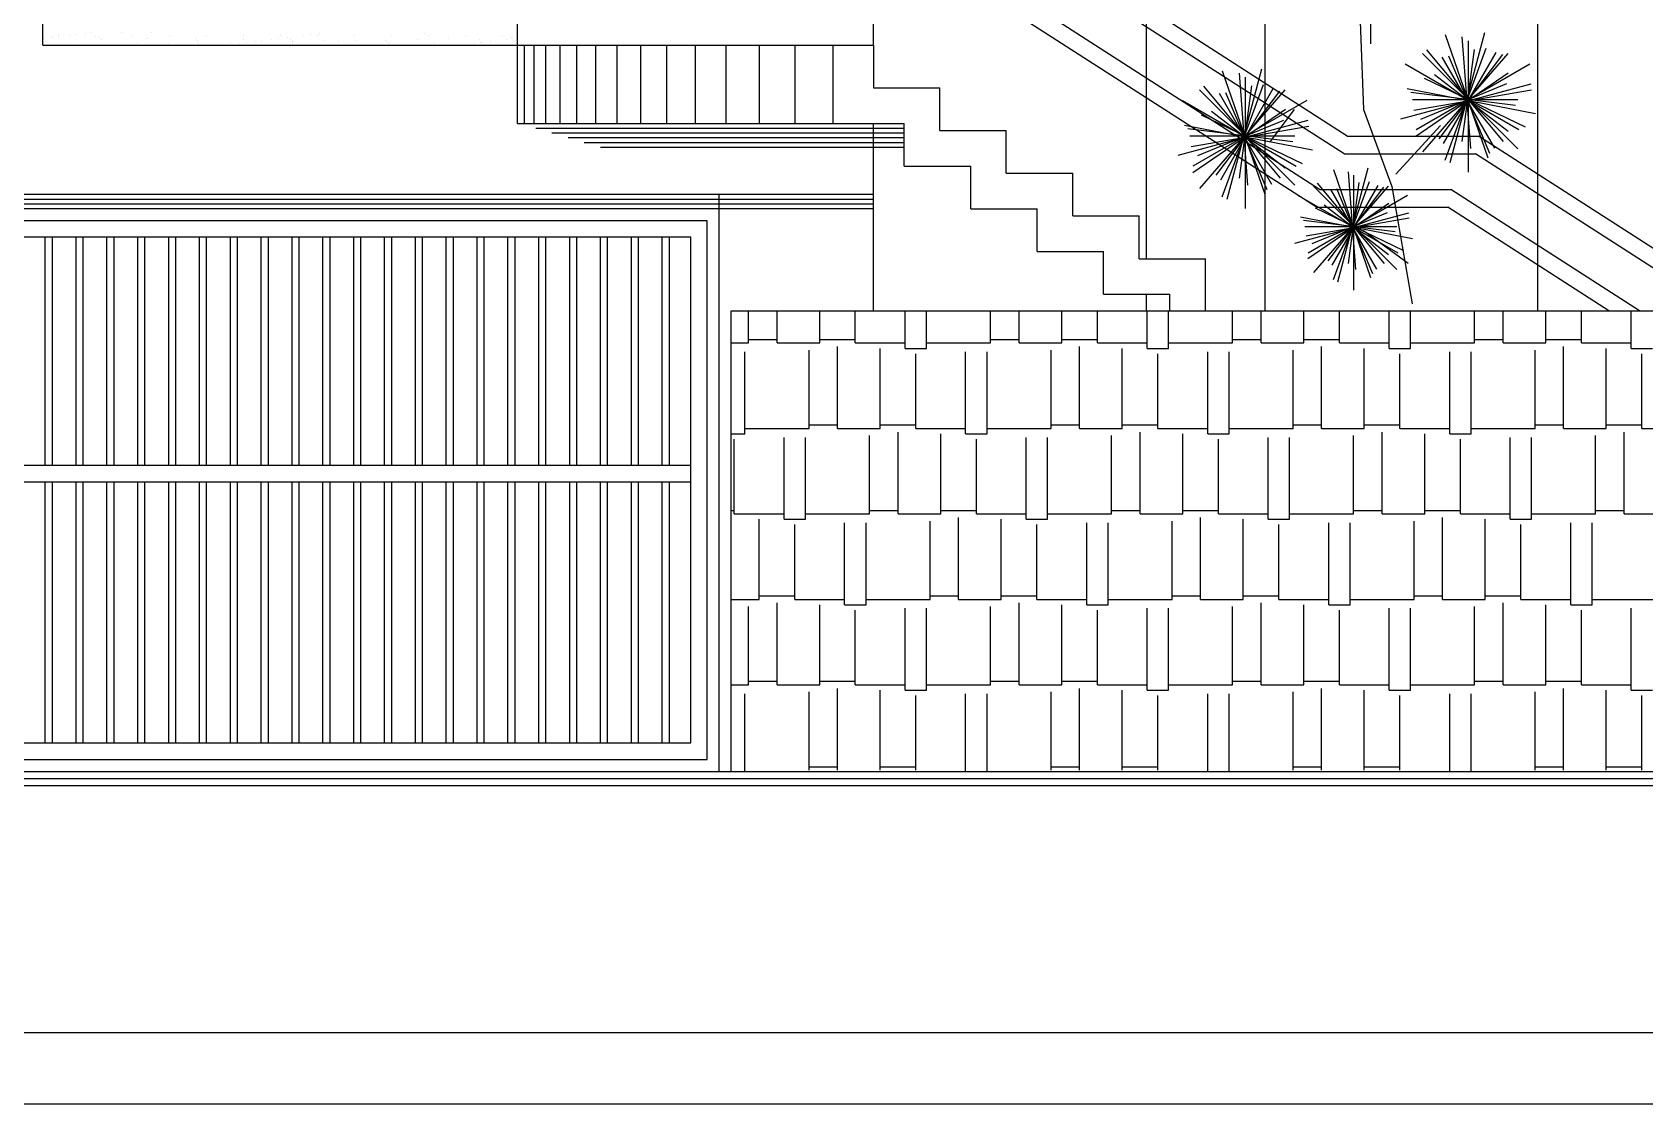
# Model space of a CAD drawing. Header units: millimetres. Extents: x 2200 to 2403, y 2380 to 2511.
# Drawn here: x 2333.25 to 2340.04, y 2464.37 to 2468.88 of the extents above; entities that cross this region are included whole.
import ezdxf

# ---------------------------------------------------------------- set-up
doc = ezdxf.new("R2010")
doc.units = ezdxf.units.MM

# ---------------------------------------------------------------- blocks, each defined once
blk = doc.blocks.new('*X864')
at = {"color": 0}
for p, q in [((-69.4854, 4.1862), (-69.4854, 4.1862)), ((-69.4839, 4.1603), (-69.4839, 4.1603)), ((-69.4503, 4.1953), (-69.4503, 4.1953)), ((-69.4448, 4.1915), (-69.4448, 4.1915)), ((-69.4236, 4.2065), (-69.4236, 4.2065)), ((-69.4219, 4.1967), (-69.4219, 4.1967)), ((-69.3769, 4.2005), (-69.3769, 4.2005)), ((-69.3531, 4.1619), (-69.3531, 4.1619)), ((-69.3508, 4.2039), (-69.3508, 4.2039)), ((-69.3102, 4.2093), (-69.3102, 4.2093)), ((-69.2886, 4.2114), (-69.2886, 4.2114)), ((-69.2662, 4.197), (-69.2662, 4.197)), ((-69.2502, 4.1936), (-69.2502, 4.1936)), ((-69.241, 4.1851), (-69.241, 4.1851)), ((-69.2251, 4.1613), (-69.2251, 4.1613)), ((-69.1577, 4.2131), (-69.1577, 4.2131)), ((-69.1104, 4.1973), (-69.1104, 4.1973)), ((-69.0901, 4.1662), (-69.0901, 4.1662)), ((-69.0472, 4.1892), (-69.0472, 4.1892)), ((-69.0298, 4.2125), (-69.0298, 4.2125)), ((-68.9592, 4.1679), (-68.9592, 4.1679)), ((-68.9547, 4.1976), (-68.9547, 4.1976)), ((-68.8471, 4.1874), (-68.8471, 4.1874)), ((-68.8379, 4.179), (-68.8379, 4.179)), ((-68.8313, 4.1672), (-68.8313, 4.1672)), ((-68.799, 4.1979), (-68.799, 4.1979)), ((-68.6963, 4.1721), (-68.6963, 4.1721)), ((-68.6578, 4.1657), (-68.6578, 4.1657)), ((-68.6441, 4.183), (-68.6441, 4.183)), ((-68.6433, 4.1982), (-68.6433, 4.1982)), ((-68.6318, 4.1691), (-68.6318, 4.1691)), ((-68.5911, 4.1745), (-68.5911, 4.1745)), ((-68.5654, 4.1738), (-68.5654, 4.1738)), ((-68.5232, 4.1834), (-68.5232, 4.1834)), ((-68.4972, 4.1868), (-68.4972, 4.1868)), ((-68.4876, 4.1984), (-68.4876, 4.1984)), ((-68.4565, 4.1922), (-68.4565, 4.1922)), ((-68.444, 4.1813), (-68.444, 4.1813)), ((-68.4375, 4.1732), (-68.4375, 4.1732)), ((-68.4348, 4.1729), (-68.4348, 4.1729)), ((-68.3886, 4.2011), (-68.3886, 4.2011)), ((-68.3626, 4.2046), (-68.3626, 4.2046)), ((-68.3319, 4.1987), (-68.3319, 4.1987)), ((-68.322, 4.2099), (-68.322, 4.2099)), ((-68.3024, 4.178), (-68.3024, 4.178)), ((-68.241, 4.1769), (-68.241, 4.1769)), ((-68.1762, 4.199), (-68.1762, 4.199)), ((-68.1716, 4.1797), (-68.1716, 4.1797)), ((-68.0437, 4.1791), (-68.0437, 4.1791)), ((-68.0409, 4.1752), (-68.0409, 4.1752)), ((-68.0317, 4.1667), (-68.0317, 4.1667)), ((-68.0205, 4.1993), (-68.0205, 4.1993)), ((-67.9086, 4.184), (-67.9086, 4.184)), ((-67.8814, 4.2106), (-67.8814, 4.2106)), ((-67.8648, 4.1996), (-67.8648, 4.1996)), ((-67.8379, 4.1707), (-67.8379, 4.1707)), ((-67.7777, 4.1856), (-67.7777, 4.1856)), ((-67.7091, 4.1999), (-67.7091, 4.1999)), ((-67.6696, 4.1663), (-67.6696, 4.1663)), ((-67.6498, 4.185), (-67.6498, 4.185)), ((-67.6436, 4.1698), (-67.6436, 4.1698)), ((-67.6379, 4.169), (-67.6379, 4.169)), ((-67.6286, 4.1606), (-67.6286, 4.1606)), ((-67.6029, 4.1751), (-67.6029, 4.1751)), ((-67.5534, 4.2001), (-67.5534, 4.2001)), ((-67.535, 4.1841), (-67.535, 4.1841)), ((-67.5148, 4.1899), (-67.5148, 4.1899)), ((-67.509, 4.1875), (-67.509, 4.1875))]:
    blk.add_line(p, q, dxfattribs=at)

msp = doc.modelspace()

# ---------------------------------------------------------------- linework, layer by layer
for p, q in [((2339.59394, 2467.70758), (2339.59394, 2474.66758)), ((2336.79394, 2468.82758), (2336.79394, 2469.34436)), ((2337.94394, 2468.91758), (2337.94394, 2467.92758)), ((2338.44394, 2468.91758), (2338.44394, 2467.70758)), ((2336.79394, 2467.70758), (2336.79394, 2468.49758)), ((2337.94394, 2467.77758), (2337.94394, 2467.70758)), ((2331.68825, 2465.76758), (2350.14394, 2465.76758)), ((2331.68825, 2465.73758), (2350.14394, 2465.73758)), ((2331.68825, 2465.70758), (2350.14394, 2465.70758)), ((2329.84394, 2464.66758), (2402.78219, 2464.66758))]:
    msp.add_line(p, q)
at = {"color": 1}
for p, q in [((2333.29394, 2468.82758), (2333.29394, 2470.94758)), ((2335.29394, 2468.82758), (2335.29394, 2469.72758)), ((2338.7906, 2468.44401), (2336.79394, 2469.72758)), ((2338.77781, 2468.36901), (2336.77338, 2469.65758)), ((2338.67393, 2468.21901), (2336.79394, 2469.42758)), ((2338.66115, 2468.14401), (2336.77338, 2469.35758)), ((2333.29394, 2468.82758), (2336.79394, 2468.82758)), ((2335.29394, 2468.49758), (2335.29394, 2468.82758)), ((2336.79394, 2468.82758), (2336.79394, 2468.64758)), ((2336.79394, 2468.64758), (2337.07394, 2468.64758)), ((2337.07394, 2468.46758), (2337.07394, 2468.64758)), ((2335.29394, 2468.49758), (2336.92394, 2468.49758)), ((2336.92394, 2468.31758), (2336.92394, 2468.49758)), ((2337.07394, 2468.46758), (2337.35394, 2468.46758)), ((2337.35394, 2468.28758), (2337.35394, 2468.46758)), ((2338.7906, 2468.44401), (2339.34437, 2468.44401)), ((2340.66394, 2467.59572), (2339.34437, 2468.44401)), ((2336.92394, 2468.31758), (2337.20394, 2468.31758)), ((2337.20394, 2468.13758), (2337.20394, 2468.31758)), ((2338.77781, 2468.36901), (2339.33159, 2468.36901)), ((2340.59394, 2467.5575), (2339.33159, 2468.36901)), ((2337.35394, 2468.28758), (2337.63394, 2468.28758)), ((2337.63394, 2468.10758), (2337.63394, 2468.28758)), ((2338.67393, 2468.21901), (2339.22771, 2468.21901)), ((2340.02327, 2467.70758), (2339.22771, 2468.21901)), ((2337.20394, 2468.13758), (2337.48394, 2468.13758)), ((2337.48394, 2467.95758), (2337.48394, 2468.13758)), ((2337.63394, 2468.10758), (2337.91394, 2468.10758)), ((2337.91394, 2467.92758), (2337.91394, 2468.10758)), ((2338.66115, 2468.14401), (2339.21493, 2468.14401)), ((2339.89383, 2467.70758), (2339.21493, 2468.14401)), ((2337.48394, 2467.95758), (2337.76394, 2467.95758)), ((2337.76394, 2467.77758), (2337.76394, 2467.95758)), ((2337.91394, 2467.92758), (2338.19394, 2467.92758)), ((2338.19394, 2467.70758), (2338.19394, 2467.92758)), ((2337.76394, 2467.77758), (2338.04394, 2467.77758)), ((2338.04394, 2467.70758), (2338.04394, 2467.77758)), ((2329.24394, 2464.36758), (2403.08219, 2464.36758))]:
    msp.add_line(p, q, dxfattribs=at)
at = {"color": 4}
for p, q in [((2338.88925, 2469.52428), (2338.88925, 2468.83233)), ((2338.84241, 2469.00011), (2338.85949, 2468.55639)), ((2339.38426, 2468.35129), (2339.20477, 2468.87074)), ((2339.22421, 2468.33225), (2339.37094, 2468.88076)), ((2339.31128, 2468.39115), (2339.2758, 2468.8621)), ((2335.32394, 2468.49758), (2335.32394, 2468.82758)), ((2335.36394, 2468.49758), (2335.36394, 2468.82758)), ((2335.41394, 2468.49758), (2335.41394, 2468.82758)), ((2335.47394, 2468.49758), (2335.47394, 2468.82758)), ((2335.54394, 2468.49758), (2335.54394, 2468.82758)), ((2335.62394, 2468.49758), (2335.62394, 2468.82758)), ((2335.71394, 2468.49758), (2335.71394, 2468.82758)), ((2335.81394, 2468.49758), (2335.81394, 2468.82758)), ((2335.92394, 2468.49758), (2335.92394, 2468.82758)), ((2336.04394, 2468.49758), (2336.04394, 2468.82758)), ((2336.17394, 2468.49758), (2336.17394, 2468.82758)), ((2336.31394, 2468.49758), (2336.31394, 2468.82758)), ((2336.46394, 2468.49758), (2336.46394, 2468.82758)), ((2336.62394, 2468.49758), (2336.62394, 2468.82758)), ((2339.10769, 2468.79225), (2339.50935, 2468.39092)), ((2339.4678, 2468.79225), (2339.10769, 2468.37708)), ((2339.44884, 2468.42088), (2339.12635, 2468.80728)), ((2339.17822, 2468.43263), (2339.44615, 2468.78754)), ((2339.41731, 2468.79601), (2339.1957, 2468.41218)), ((2339.37525, 2468.81338), (2339.20186, 2468.34089)), ((2339.27592, 2468.42061), (2339.32761, 2468.80939)), ((2339.3, 2468.84601), (2339.3, 2468.29246)), ((2338.44498, 2468.1977), (2338.26549, 2468.71714)), ((2338.28492, 2468.17865), (2338.43165, 2468.72716)), ((2339.51472, 2468.46973), (2339.03533, 2468.74651)), ((2339.08149, 2468.47191), (2339.56088, 2468.74869)), ((2339.41277, 2468.39313), (2339.19116, 2468.77697)), ((2339.21762, 2468.78189), (2339.39101, 2468.37239)), ((2338.50956, 2468.26728), (2338.18706, 2468.65368)), ((2338.43596, 2468.65979), (2338.26257, 2468.18729)), ((2338.372, 2468.23755), (2338.33651, 2468.7085)), ((2338.33663, 2468.26701), (2338.38833, 2468.65579)), ((2338.36071, 2468.69242), (2338.36071, 2468.13886)), ((2339.56432, 2468.66316), (2339.01593, 2468.51597)), ((2339.46977, 2468.70912), (2339.07965, 2468.44291)), ((2339.46194, 2468.66376), (2339.0994, 2468.51414)), ((2339.11516, 2468.68739), (2339.54076, 2468.48264)), ((2339.15835, 2468.70329), (2339.4692, 2468.46413)), ((2338.57544, 2468.31613), (2338.09605, 2468.59291)), ((2338.1422, 2468.31831), (2338.6216, 2468.59509)), ((2338.52851, 2468.63865), (2338.1684, 2468.22348)), ((2338.1684, 2468.63865), (2338.57006, 2468.23732)), ((2338.23893, 2468.27904), (2338.50687, 2468.63394)), ((2338.47348, 2468.23954), (2338.25188, 2468.62337)), ((2338.47802, 2468.64242), (2338.25642, 2468.25858)), ((2338.27833, 2468.62829), (2338.45173, 2468.21879)), ((2339.04415, 2468.64411), (2339.58375, 2468.53983)), ((2339.50038, 2468.57313), (2339.05905, 2468.62772)), ((2339.06613, 2468.59851), (2339.50935, 2468.59851)), ((2339.07212, 2468.5534), (2339.56801, 2468.63948)), ((2338.53048, 2468.55552), (2338.14037, 2468.28931)), ((2338.17588, 2468.53379), (2338.60147, 2468.32904)), ((2338.21907, 2468.54969), (2338.52992, 2468.31053)), ((2338.4667, 2468.41986), (2338.56916, 2468.55639)), ((2338.85949, 2468.55639), (2338.97903, 2468.23213)), ((2335.37096, 2468.47758), (2336.92394, 2468.47758)), ((2335.43908, 2468.45758), (2336.92394, 2468.45758)), ((2338.62504, 2468.50956), (2338.07664, 2468.36237)), ((2338.10487, 2468.49051), (2338.64447, 2468.38623)), ((2338.56109, 2468.41954), (2338.11977, 2468.47412)), ((2338.12685, 2468.44491), (2338.57006, 2468.44491)), ((2338.13284, 2468.3998), (2338.62872, 2468.48588)), ((2338.52266, 2468.51016), (2338.16011, 2468.36054)), ((2339.18397, 2468.48812), (2338.99611, 2468.28333)), ((2335.5072, 2468.43758), (2336.92394, 2468.43758)), ((2335.57533, 2468.41758), (2336.92394, 2468.41758)), ((2335.64345, 2468.39758), (2336.92394, 2468.39758)), ((2338.75082, 2467.83035), (2338.8792, 2468.3103)), ((2338.94737, 2467.9079), (2338.66519, 2468.24601)), ((2338.88298, 2468.25135), (2338.73126, 2467.83792)), ((2338.89087, 2467.84702), (2338.73381, 2468.30154)), ((2338.82701, 2467.8819), (2338.79596, 2468.29398)), ((2338.79606, 2467.90767), (2338.8413, 2468.24785)), ((2338.81713, 2468.2799), (2338.81713, 2467.79554)), ((2336.79394, 2468.19758), (2332.69394, 2468.19758)), ((2336.79394, 2468.17758), (2332.69394, 2468.17758)), ((2336.14394, 2465.76758), (2336.14394, 2468.19758)), ((2339.00502, 2467.95065), (2338.58555, 2468.19283)), ((2338.62594, 2467.95256), (2339.04541, 2468.19474)), ((2338.64886, 2468.23286), (2339.00031, 2467.88169)), ((2338.96396, 2468.23286), (2338.64886, 2467.86958)), ((2338.71057, 2467.91819), (2338.94502, 2468.22874)), ((2338.91581, 2467.88363), (2338.7219, 2468.21949)), ((2338.91978, 2468.23615), (2338.72587, 2467.9003)), ((2338.74505, 2468.22379), (2338.89677, 2467.86548)), ((2338.97903, 2468.23213), (2339.06442, 2467.7372)), ((2336.79394, 2468.15758), (2332.69394, 2468.15758)), ((2336.79394, 2468.13758), (2332.69394, 2468.13758)), ((2339.04841, 2468.1199), (2338.56857, 2467.99111)), ((2338.96568, 2468.16011), (2338.62433, 2467.92719)), ((2338.95884, 2468.12043), (2338.64161, 2467.98951)), ((2338.6554, 2468.1411), (2339.0278, 2467.96195)), ((2338.69319, 2468.15501), (2338.96518, 2467.94575)), ((2336.09394, 2468.08758), (2332.74394, 2468.08758)), ((2336.09394, 2465.81758), (2336.09394, 2468.08758)), ((2338.59327, 2468.10324), (2339.06542, 2468.01199)), ((2338.99246, 2468.04113), (2338.6063, 2468.08889)), ((2338.6125, 2468.06333), (2339.00031, 2468.06333)), ((2338.61774, 2468.02386), (2339.05164, 2468.09918)), ((2339.04735, 2467.90786), (2338.85949, 2468.0444)), ((2336.02394, 2468.01758), (2332.81394, 2468.01758)), ((2333.30394, 2467.05758), (2333.30394, 2468.01758)), ((2333.33394, 2467.05758), (2333.33394, 2468.01758)), ((2333.43394, 2467.05758), (2333.43394, 2468.01758)), ((2333.46394, 2467.05758), (2333.46394, 2468.01758)), ((2333.56394, 2467.05758), (2333.56394, 2468.01758)), ((2333.59394, 2467.05758), (2333.59394, 2468.01758)), ((2333.69394, 2467.05758), (2333.69394, 2468.01758)), ((2333.72394, 2467.05758), (2333.72394, 2468.01758)), ((2333.82394, 2467.05758), (2333.82394, 2468.01758)), ((2333.85394, 2467.05758), (2333.85394, 2468.01758)), ((2333.95394, 2467.05758), (2333.95394, 2468.01758)), ((2333.98394, 2467.05758), (2333.98394, 2468.01758)), ((2334.08394, 2467.05758), (2334.08394, 2468.01758)), ((2334.11394, 2467.05758), (2334.11394, 2468.01758)), ((2334.21394, 2467.05758), (2334.21394, 2468.01758)), ((2334.24394, 2467.05758), (2334.24394, 2468.01758)), ((2334.34394, 2467.05758), (2334.34394, 2468.01758)), ((2334.37394, 2467.05758), (2334.37394, 2468.01758)), ((2334.47394, 2467.05758), (2334.47394, 2468.01758)), ((2334.50394, 2467.05758), (2334.50394, 2468.01758)), ((2334.60394, 2467.05758), (2334.60394, 2468.01758)), ((2334.63394, 2467.05758), (2334.63394, 2468.01758)), ((2334.73394, 2467.05758), (2334.73394, 2468.01758)), ((2334.76394, 2467.05758), (2334.76394, 2468.01758)), ((2334.86394, 2467.05758), (2334.86394, 2468.01758)), ((2334.89394, 2467.05758), (2334.89394, 2468.01758)), ((2334.99394, 2467.05758), (2334.99394, 2468.01758)), ((2335.02394, 2467.05758), (2335.02394, 2468.01758)), ((2335.12394, 2467.05758), (2335.12394, 2468.01758)), ((2335.15394, 2467.05758), (2335.15394, 2468.01758)), ((2335.25394, 2467.05758), (2335.25394, 2468.01758)), ((2335.28394, 2467.05758), (2335.28394, 2468.01758)), ((2335.38394, 2467.05758), (2335.38394, 2468.01758)), ((2335.41394, 2467.05758), (2335.41394, 2468.01758)), ((2335.51394, 2467.05758), (2335.51394, 2468.01758)), ((2335.54394, 2467.05758), (2335.54394, 2468.01758)), ((2335.64394, 2467.05758), (2335.64394, 2468.01758)), ((2335.67394, 2467.05758), (2335.67394, 2468.01758)), ((2335.77394, 2467.05758), (2335.77394, 2468.01758)), ((2335.80394, 2467.05758), (2335.80394, 2468.01758)), ((2335.90394, 2467.05758), (2335.90394, 2468.01758)), ((2335.93394, 2467.05758), (2335.93394, 2468.01758)), ((2336.02394, 2465.88758), (2336.02394, 2468.01758)), ((2336.26777, 2467.57239), (2336.26777, 2467.70758)), ((2336.38777, 2467.57239), (2336.38777, 2467.70758)), ((2336.56777, 2467.57239), (2336.56777, 2467.70758)), ((2336.71777, 2467.57239), (2336.71777, 2467.70758)), ((2336.92777, 2467.54989), (2336.92777, 2467.70758)), ((2337.01777, 2467.54989), (2337.01777, 2467.70758)), ((2337.28777, 2467.57239), (2337.28777, 2467.70758)), ((2337.40777, 2467.57239), (2337.40777, 2467.70758)), ((2337.58777, 2467.57239), (2337.58777, 2467.70758)), ((2337.73777, 2467.57239), (2337.73777, 2467.70758)), ((2337.94777, 2467.54989), (2337.94777, 2467.70758)), ((2338.03777, 2467.54989), (2338.03777, 2467.70758)), ((2338.30777, 2467.57239), (2338.30777, 2467.70758)), ((2338.42777, 2467.57239), (2338.42777, 2467.70758)), ((2338.60777, 2467.57239), (2338.60777, 2467.70758)), ((2338.75777, 2467.57239), (2338.75777, 2467.70758)), ((2338.96777, 2467.54989), (2338.96777, 2467.70758)), ((2339.05777, 2467.54989), (2339.05777, 2467.70758)), ((2339.32777, 2467.57239), (2339.32777, 2467.70758)), ((2339.44777, 2467.57239), (2339.44777, 2467.70758)), ((2339.62777, 2467.57239), (2339.62777, 2467.70758)), ((2339.77777, 2467.57239), (2339.77777, 2467.70758)), ((2339.98777, 2467.54989), (2339.98777, 2467.70758)), ((2336.19394, 2467.57239), (2336.26777, 2467.57239)), ((2336.26777, 2467.58739), (2336.38777, 2467.58739)), ((2336.38777, 2467.57239), (2336.56777, 2467.57239)), ((2336.56777, 2467.58739), (2336.71777, 2467.58739)), ((2336.71777, 2467.57239), (2336.92777, 2467.57239)), ((2337.01777, 2467.57239), (2337.28777, 2467.57239)), ((2337.28777, 2467.58739), (2337.40777, 2467.58739)), ((2337.40777, 2467.57239), (2337.58777, 2467.57239)), ((2337.58777, 2467.58739), (2337.73777, 2467.58739)), ((2337.73777, 2467.57239), (2337.94777, 2467.57239)), ((2338.03777, 2467.57239), (2338.30777, 2467.57239)), ((2338.30777, 2467.58739), (2338.42777, 2467.58739)), ((2338.42777, 2467.57239), (2338.60777, 2467.57239)), ((2338.60777, 2467.58739), (2338.75777, 2467.58739)), ((2338.75777, 2467.57239), (2338.96777, 2467.57239)), ((2339.05777, 2467.57239), (2339.32777, 2467.57239)), ((2339.32777, 2467.58739), (2339.44777, 2467.58739)), ((2339.44777, 2467.57239), (2339.62777, 2467.57239)), ((2339.62777, 2467.58739), (2339.77777, 2467.58739)), ((2339.77777, 2467.57239), (2339.98777, 2467.57239)), ((2336.25277, 2467.18989), (2336.25277, 2467.53489)), ((2336.52277, 2467.21239), (2336.52277, 2467.54239)), ((2336.64277, 2467.21239), (2336.64277, 2467.55739)), ((2336.82277, 2467.21239), (2336.82277, 2467.54989)), ((2336.92777, 2467.54989), (2337.01777, 2467.54989)), ((2336.97277, 2467.21239), (2336.97277, 2467.52739)), ((2337.18277, 2467.18989), (2337.18277, 2467.53489)), ((2337.27277, 2467.18989), (2337.27277, 2467.53489)), ((2337.54277, 2467.21239), (2337.54277, 2467.54239)), ((2337.66277, 2467.21239), (2337.66277, 2467.55739)), ((2337.84277, 2467.21239), (2337.84277, 2467.54989)), ((2337.94777, 2467.54989), (2338.03777, 2467.54989)), ((2337.99277, 2467.21239), (2337.99277, 2467.52739)), ((2338.20277, 2467.18989), (2338.20277, 2467.53489)), ((2338.29277, 2467.18989), (2338.29277, 2467.53489)), ((2338.56277, 2467.21239), (2338.56277, 2467.54239)), ((2338.68277, 2467.21239), (2338.68277, 2467.55739)), ((2338.86277, 2467.21239), (2338.86277, 2467.54989)), ((2338.96777, 2467.54989), (2339.05777, 2467.54989)), ((2339.01277, 2467.21239), (2339.01277, 2467.52739)), ((2339.22277, 2467.18989), (2339.22277, 2467.53489)), ((2339.31277, 2467.18989), (2339.31277, 2467.53489)), ((2339.58277, 2467.21239), (2339.58277, 2467.54239)), ((2339.70277, 2467.21239), (2339.70277, 2467.55739)), ((2339.88277, 2467.21239), (2339.88277, 2467.54989)), ((2339.98777, 2467.54989), (2340.07777, 2467.54989)), ((2340.03277, 2467.21239), (2340.03277, 2467.52739)), ((2336.52277, 2467.22739), (2336.64277, 2467.22739)), ((2336.82277, 2467.22739), (2336.97277, 2467.22739)), ((2337.54277, 2467.22739), (2337.66277, 2467.22739)), ((2337.84277, 2467.22739), (2337.99277, 2467.22739)), ((2338.56277, 2467.22739), (2338.68277, 2467.22739)), ((2338.86277, 2467.22739), (2339.01277, 2467.22739)), ((2339.58277, 2467.22739), (2339.70277, 2467.22739)), ((2339.88277, 2467.22739), (2340.03277, 2467.22739)), ((2336.19394, 2467.18989), (2336.25277, 2467.18989)), ((2336.20777, 2466.85239), (2336.20777, 2467.16739)), ((2336.25277, 2467.21239), (2336.52277, 2467.21239)), ((2336.41777, 2466.82989), (2336.41777, 2467.17489)), ((2336.50777, 2466.82989), (2336.50777, 2467.17489)), ((2336.64277, 2467.21239), (2336.82277, 2467.21239)), ((2336.77777, 2466.85239), (2336.77777, 2467.18239)), ((2336.89777, 2466.85239), (2336.89777, 2467.19739)), ((2336.97277, 2467.21239), (2337.18277, 2467.21239)), ((2337.07777, 2466.85239), (2337.07777, 2467.18989)), ((2337.18277, 2467.18989), (2337.27277, 2467.18989)), ((2337.22777, 2466.85239), (2337.22777, 2467.16739)), ((2337.27277, 2467.21239), (2337.54277, 2467.21239)), ((2337.43777, 2466.82989), (2337.43777, 2467.17489)), ((2337.52777, 2466.82989), (2337.52777, 2467.17489)), ((2337.66277, 2467.21239), (2337.84277, 2467.21239)), ((2337.79777, 2466.85239), (2337.79777, 2467.18239)), ((2337.91777, 2466.85239), (2337.91777, 2467.19739)), ((2337.99277, 2467.21239), (2338.20277, 2467.21239)), ((2338.09777, 2466.85239), (2338.09777, 2467.18989)), ((2338.20277, 2467.18989), (2338.29277, 2467.18989)), ((2338.24777, 2466.85239), (2338.24777, 2467.16739)), ((2338.29277, 2467.21239), (2338.56277, 2467.21239)), ((2338.45777, 2466.82989), (2338.45777, 2467.17489)), ((2338.54777, 2466.82989), (2338.54777, 2467.17489)), ((2338.68277, 2467.21239), (2338.86277, 2467.21239)), ((2338.81777, 2466.85239), (2338.81777, 2467.18239)), ((2338.93777, 2466.85239), (2338.93777, 2467.19739)), ((2339.01277, 2467.21239), (2339.22277, 2467.21239)), ((2339.11777, 2466.85239), (2339.11777, 2467.18989)), ((2339.22277, 2467.18989), (2339.31277, 2467.18989)), ((2339.26777, 2466.85239), (2339.26777, 2467.16739)), ((2339.31277, 2467.21239), (2339.58277, 2467.21239)), ((2339.47777, 2466.82989), (2339.47777, 2467.17489)), ((2339.56777, 2466.82989), (2339.56777, 2467.17489)), ((2339.70277, 2467.21239), (2339.88277, 2467.21239)), ((2339.83777, 2466.85239), (2339.83777, 2467.18239)), ((2339.95777, 2466.85239), (2339.95777, 2467.19739)), ((2340.03277, 2467.21239), (2340.24277, 2467.21239)), ((2332.81394, 2467.05758), (2336.02394, 2467.05758)), ((2332.81394, 2466.98758), (2336.02394, 2466.98758)), ((2333.30394, 2465.88758), (2333.30394, 2466.98758)), ((2333.33394, 2465.88758), (2333.33394, 2466.98758)), ((2333.43394, 2465.88758), (2333.43394, 2466.98758)), ((2333.46394, 2465.88758), (2333.46394, 2466.98758)), ((2333.56394, 2465.88758), (2333.56394, 2466.98758)), ((2333.59394, 2465.88758), (2333.59394, 2466.98758)), ((2333.69394, 2465.88758), (2333.69394, 2466.98758)), ((2333.72394, 2465.88758), (2333.72394, 2466.98758)), ((2333.82394, 2465.88758), (2333.82394, 2466.98758)), ((2333.85394, 2465.88758), (2333.85394, 2466.98758)), ((2333.95394, 2465.88758), (2333.95394, 2466.98758)), ((2333.98394, 2465.88758), (2333.98394, 2466.98758)), ((2334.08394, 2465.88758), (2334.08394, 2466.98758)), ((2334.11394, 2465.88758), (2334.11394, 2466.98758)), ((2334.21394, 2465.88758), (2334.21394, 2466.98758)), ((2334.24394, 2465.88758), (2334.24394, 2466.98758)), ((2334.34394, 2465.88758), (2334.34394, 2466.98758)), ((2334.37394, 2465.88758), (2334.37394, 2466.98758)), ((2334.47394, 2465.88758), (2334.47394, 2466.98758)), ((2334.50394, 2465.88758), (2334.50394, 2466.98758)), ((2334.60394, 2465.88758), (2334.60394, 2466.98758)), ((2334.63394, 2465.88758), (2334.63394, 2466.98758)), ((2334.73394, 2465.88758), (2334.73394, 2466.98758)), ((2334.76394, 2465.88758), (2334.76394, 2466.98758)), ((2334.86394, 2465.88758), (2334.86394, 2466.98758)), ((2334.89394, 2465.88758), (2334.89394, 2466.98758)), ((2334.99394, 2465.88758), (2334.99394, 2466.98758)), ((2335.02394, 2465.88758), (2335.02394, 2466.98758)), ((2335.12394, 2465.88758), (2335.12394, 2466.98758)), ((2335.15394, 2465.88758), (2335.15394, 2466.98758)), ((2335.25394, 2465.88758), (2335.25394, 2466.98758)), ((2335.28394, 2465.88758), (2335.28394, 2466.98758)), ((2335.38394, 2465.88758), (2335.38394, 2466.98758)), ((2335.41394, 2465.88758), (2335.41394, 2466.98758)), ((2335.51394, 2465.88758), (2335.51394, 2466.98758)), ((2335.54394, 2465.88758), (2335.54394, 2466.98758)), ((2335.64394, 2465.88758), (2335.64394, 2466.98758)), ((2335.67394, 2465.88758), (2335.67394, 2466.98758)), ((2335.77394, 2465.88758), (2335.77394, 2466.98758)), ((2335.80394, 2465.88758), (2335.80394, 2466.98758)), ((2335.90394, 2465.88758), (2335.90394, 2466.98758)), ((2335.93394, 2465.88758), (2335.93394, 2466.98758)), ((2336.19394, 2466.86739), (2336.20777, 2466.86739)), ((2336.20777, 2466.85239), (2336.41777, 2466.85239)), ((2336.31277, 2466.49239), (2336.31277, 2466.82989)), ((2336.41777, 2466.82989), (2336.50777, 2466.82989)), ((2336.50777, 2466.85239), (2336.77777, 2466.85239)), ((2336.67277, 2466.46989), (2336.67277, 2466.81489)), ((2336.76277, 2466.46989), (2336.76277, 2466.81489)), ((2336.77777, 2466.86739), (2336.89777, 2466.86739)), ((2336.89777, 2466.85239), (2337.07777, 2466.85239)), ((2337.03277, 2466.49239), (2337.03277, 2466.82239)), ((2337.07777, 2466.86739), (2337.22777, 2466.86739)), ((2337.15277, 2466.49239), (2337.15277, 2466.83739)), ((2337.22777, 2466.85239), (2337.43777, 2466.85239)), ((2337.33277, 2466.49239), (2337.33277, 2466.82989)), ((2337.43777, 2466.82989), (2337.52777, 2466.82989)), ((2337.52777, 2466.85239), (2337.79777, 2466.85239)), ((2337.69277, 2466.46989), (2337.69277, 2466.81489)), ((2337.78277, 2466.46989), (2337.78277, 2466.81489)), ((2337.79777, 2466.86739), (2337.91777, 2466.86739)), ((2337.91777, 2466.85239), (2338.09777, 2466.85239)), ((2338.05277, 2466.49239), (2338.05277, 2466.82239)), ((2338.09777, 2466.86739), (2338.24777, 2466.86739)), ((2338.17277, 2466.49239), (2338.17277, 2466.83739)), ((2338.24777, 2466.85239), (2338.45777, 2466.85239)), ((2338.35277, 2466.49239), (2338.35277, 2466.82989)), ((2338.45777, 2466.82989), (2338.54777, 2466.82989)), ((2338.54777, 2466.85239), (2338.81777, 2466.85239)), ((2338.71277, 2466.46989), (2338.71277, 2466.81489)), ((2338.80277, 2466.46989), (2338.80277, 2466.81489)), ((2338.81777, 2466.86739), (2338.93777, 2466.86739)), ((2338.93777, 2466.85239), (2339.11777, 2466.85239)), ((2339.07277, 2466.49239), (2339.07277, 2466.82239)), ((2339.11777, 2466.86739), (2339.26777, 2466.86739)), ((2339.19277, 2466.49239), (2339.19277, 2466.83739)), ((2339.26777, 2466.85239), (2339.47777, 2466.85239)), ((2339.37277, 2466.49239), (2339.37277, 2466.82989)), ((2339.47777, 2466.82989), (2339.56777, 2466.82989)), ((2339.56777, 2466.85239), (2339.83777, 2466.85239)), ((2339.73277, 2466.46989), (2339.73277, 2466.81489)), ((2339.82277, 2466.46989), (2339.82277, 2466.81489)), ((2339.83777, 2466.86739), (2339.95777, 2466.86739)), ((2339.95777, 2466.85239), (2340.13777, 2466.85239)), ((2336.46277, 2466.49239), (2336.46277, 2466.80739)), ((2337.48277, 2466.49239), (2337.48277, 2466.80739)), ((2338.50277, 2466.49239), (2338.50277, 2466.80739)), ((2339.52277, 2466.49239), (2339.52277, 2466.80739)), ((2336.19394, 2466.49239), (2336.31277, 2466.49239)), ((2336.31277, 2466.50739), (2336.46277, 2466.50739)), ((2336.38777, 2466.13239), (2336.38777, 2466.47739)), ((2336.46277, 2466.49239), (2336.67277, 2466.49239)), ((2336.76277, 2466.49239), (2337.03277, 2466.49239)), ((2337.03277, 2466.50739), (2337.15277, 2466.50739)), ((2337.15277, 2466.49239), (2337.33277, 2466.49239)), ((2337.33277, 2466.50739), (2337.48277, 2466.50739)), ((2337.40777, 2466.13239), (2337.40777, 2466.47739)), ((2337.48277, 2466.49239), (2337.69277, 2466.49239)), ((2337.78277, 2466.49239), (2338.05277, 2466.49239)), ((2338.05277, 2466.50739), (2338.17277, 2466.50739)), ((2338.17277, 2466.49239), (2338.35277, 2466.49239)), ((2338.35277, 2466.50739), (2338.50277, 2466.50739)), ((2338.42777, 2466.13239), (2338.42777, 2466.47739)), ((2338.50277, 2466.49239), (2338.71277, 2466.49239)), ((2338.80277, 2466.49239), (2339.07277, 2466.49239)), ((2339.07277, 2466.50739), (2339.19277, 2466.50739)), ((2339.19277, 2466.49239), (2339.37277, 2466.49239)), ((2339.37277, 2466.50739), (2339.52277, 2466.50739)), ((2339.44777, 2466.13239), (2339.44777, 2466.47739)), ((2339.52277, 2466.49239), (2339.73277, 2466.49239)), ((2339.82277, 2466.49239), (2340.09277, 2466.49239)), ((2336.26777, 2466.13239), (2336.26777, 2466.46239)), ((2336.56777, 2466.13239), (2336.56777, 2466.46989)), ((2336.67277, 2466.46989), (2336.76277, 2466.46989)), ((2336.71777, 2466.13239), (2336.71777, 2466.44739)), ((2336.92777, 2466.10989), (2336.92777, 2466.45489)), ((2337.01777, 2466.10989), (2337.01777, 2466.45489)), ((2337.28777, 2466.13239), (2337.28777, 2466.46239)), ((2337.58777, 2466.13239), (2337.58777, 2466.46989)), ((2337.69277, 2466.46989), (2337.78277, 2466.46989)), ((2337.73777, 2466.13239), (2337.73777, 2466.44739)), ((2337.94777, 2466.10989), (2337.94777, 2466.45489)), ((2338.03777, 2466.10989), (2338.03777, 2466.45489)), ((2338.30777, 2466.13239), (2338.30777, 2466.46239)), ((2338.60777, 2466.13239), (2338.60777, 2466.46989)), ((2338.71277, 2466.46989), (2338.80277, 2466.46989)), ((2338.75777, 2466.13239), (2338.75777, 2466.44739)), ((2338.96777, 2466.10989), (2338.96777, 2466.45489)), ((2339.05777, 2466.10989), (2339.05777, 2466.45489)), ((2339.32777, 2466.13239), (2339.32777, 2466.46239)), ((2339.62777, 2466.13239), (2339.62777, 2466.46989)), ((2339.73277, 2466.46989), (2339.82277, 2466.46989)), ((2339.77777, 2466.13239), (2339.77777, 2466.44739)), ((2339.98777, 2466.10989), (2339.98777, 2466.45489)), ((2336.26777, 2466.14739), (2336.38777, 2466.14739)), ((2336.56777, 2466.14739), (2336.71777, 2466.14739)), ((2337.28777, 2466.14739), (2337.40777, 2466.14739)), ((2337.58777, 2466.14739), (2337.73777, 2466.14739)), ((2338.30777, 2466.14739), (2338.42777, 2466.14739)), ((2338.60777, 2466.14739), (2338.75777, 2466.14739)), ((2339.32777, 2466.14739), (2339.44777, 2466.14739)), ((2339.62777, 2466.14739), (2339.77777, 2466.14739)), ((2336.19394, 2466.13239), (2336.26777, 2466.13239)), ((2336.25277, 2465.76758), (2336.25277, 2466.09489)), ((2336.38777, 2466.13239), (2336.56777, 2466.13239)), ((2336.52277, 2465.77239), (2336.52277, 2466.10239)), ((2336.64277, 2465.77239), (2336.64277, 2466.11739)), ((2336.71777, 2466.13239), (2336.92777, 2466.13239)), ((2336.82277, 2465.77239), (2336.82277, 2466.10989)), ((2336.92777, 2466.10989), (2337.01777, 2466.10989)), ((2336.97277, 2465.77239), (2336.97277, 2466.08739)), ((2337.01777, 2466.13239), (2337.28777, 2466.13239)), ((2337.18277, 2465.76758), (2337.18277, 2466.09489)), ((2337.27277, 2465.76758), (2337.27277, 2466.09489)), ((2337.40777, 2466.13239), (2337.58777, 2466.13239)), ((2337.54277, 2465.77239), (2337.54277, 2466.10239)), ((2337.66277, 2465.77239), (2337.66277, 2466.11739)), ((2337.73777, 2466.13239), (2337.94777, 2466.13239)), ((2337.84277, 2465.77239), (2337.84277, 2466.10989)), ((2337.94777, 2466.10989), (2338.03777, 2466.10989)), ((2337.99277, 2465.77239), (2337.99277, 2466.08739)), ((2338.03777, 2466.13239), (2338.30777, 2466.13239)), ((2338.20277, 2465.76758), (2338.20277, 2466.09489)), ((2338.29277, 2465.76758), (2338.29277, 2466.09489)), ((2338.42777, 2466.13239), (2338.60777, 2466.13239)), ((2338.56277, 2465.77239), (2338.56277, 2466.10239)), ((2338.68277, 2465.77239), (2338.68277, 2466.11739)), ((2338.75777, 2466.13239), (2338.96777, 2466.13239)), ((2338.86277, 2465.77239), (2338.86277, 2466.10989)), ((2338.96777, 2466.10989), (2339.05777, 2466.10989)), ((2339.01277, 2465.77239), (2339.01277, 2466.08739)), ((2339.05777, 2466.13239), (2339.32777, 2466.13239)), ((2339.22277, 2465.76758), (2339.22277, 2466.09489)), ((2339.31277, 2465.76758), (2339.31277, 2466.09489)), ((2339.44777, 2466.13239), (2339.62777, 2466.13239)), ((2339.58277, 2465.77239), (2339.58277, 2466.10239)), ((2339.70277, 2465.77239), (2339.70277, 2466.11739)), ((2339.77777, 2466.13239), (2339.98777, 2466.13239)), ((2339.88277, 2465.77239), (2339.88277, 2466.10989)), ((2339.98777, 2466.10989), (2340.07777, 2466.10989)), ((2340.03277, 2465.77239), (2340.03277, 2466.08739)), ((2332.81394, 2465.88758), (2336.02394, 2465.88758)), ((2332.74394, 2465.81758), (2336.09394, 2465.81758)), ((2336.52277, 2465.78739), (2336.64277, 2465.78739)), ((2336.82277, 2465.78739), (2336.97277, 2465.78739)), ((2337.54277, 2465.78739), (2337.66277, 2465.78739)), ((2337.84277, 2465.78739), (2337.99277, 2465.78739)), ((2338.56277, 2465.78739), (2338.68277, 2465.78739)), ((2338.86277, 2465.78739), (2339.01277, 2465.78739)), ((2339.58277, 2465.78739), (2339.70277, 2465.78739)), ((2339.88277, 2465.78739), (2340.03277, 2465.78739))]:
    msp.add_line(p, q, dxfattribs=at)
at = {"color": 7}
for p, q in [((2336.19394, 2467.70758), (2340.24394, 2467.70758)), ((2336.19394, 2465.76758), (2336.19394, 2467.70758))]:
    msp.add_line(p, q, dxfattribs=at)

# ---------------------------------------------------------------- block references
at = {"color": 4}
msp.add_blockref('*X864', (2402.78219, 2464.66758), dxfattribs=at)

doc.saveas('drawing.dxf')
